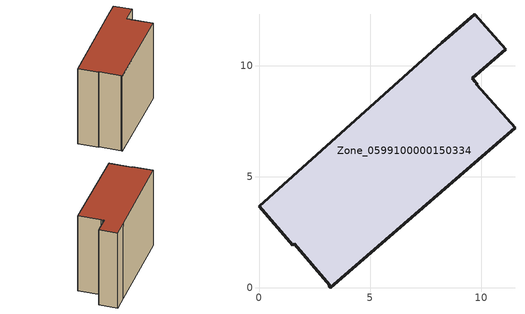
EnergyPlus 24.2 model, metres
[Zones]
Zone_0599100000150334
 floor ground (C_G): 3.14,0.08 3.19,0.13 1.59,1.99 1.53,1.93 0,3.68 8.21,11.02 9.71,12.32 11.09,10.73 9.59,9.43 9.72,9.28 9.79,9.2 9.79,9.15 11.51,7.21 3.21,0 z0
 wall outside (C_F): 3.21,0 11.51,7.21 9.79,9.15 9.79,9.2 9.72,9.28 9.59,9.43 11.09,10.73 9.71,12.32 8.21,11.02 0,3.68 1.53,1.93 1.59,1.99 3.19,0.13 3.14,0.08 3.21,0 z0:9.27
 roof outside (C_R): 3.19,0.13 3.14,0.08 3.21,0 11.51,7.21 9.79,9.15 9.79,9.2 9.72,9.28 9.59,9.43 11.09,10.73 9.71,12.32 8.21,11.02 0,3.68 1.53,1.93 1.59,1.99 z9.27
[BUILDING]
Pand.0599100000150334: North Axis=0; Terrain=City; Loads Convergence Tolerance Value=0.04; Temperature Convergence Tolerance Value=0.4; Solar Distribution=FullExterior; Maximum Number of Warmup Days=25; Minimum Number of Warmup Days=1
[Site:Location]
Rotterdam.The.Hague.AP_ZH_NLD Design_Conditions: Latitude=51.96; Longitude=4.45; Time Zone=1; Elevation=-4.5
[SITE:GROUNDTEMPERATURE:BUILDINGSURFACE]
18, 18, 18, 18, 18, 18, 18, 18, 18, 18, 18, 18
[MATERIAL] Thermal Absorptance=0.9; Solar Absorptance=0.7; Visible Absorptance=0.7
Name | Roughness | Thickness | Conductivity | Density | Specific Heat
G.TI.1946 | MediumSmooth | 0.15 | 1 | 540 | 1210
F.TI.1946 | Rough | 0.3 | 0.857143 | 1920 | 840
R.TI.1946 | MediumRough | 0.2 | 0.1 | 1500 | 1000
[CONSTRUCTION]
C_G: G.TI.1946
C_F: F.TI.1946
C_R: R.TI.1946
[ZONE]
Zone_0599100000150334: Type=1; Multiplier=1; Ceiling Height=Autocalculate; Volume=Autocalculate; Floor Area=autocalculate; Part of Total Floor Area=Yes
[ZONEINFILTRATION:DESIGNFLOWRATE]
Infil_Zone_0599100000150334: Zone or ZoneList or Space or SpaceList=Zone_0599100000150334; Schedule=AlwaysOn; Design Flow Rate Calculation Method=Flow/Area; Flow Rate per Floor Area=0.003; Constant Term Coefficient=1; Temperature Term Coefficient=0; Velocity Term Coefficient=0; Velocity Squared Term Coefficient=0
[HVACTEMPLATE:ZONE:IDEALLOADSAIRSYSTEM]
Zone_0599100000150334: Maximum Heating Supply Air Temperature=50; Minimum Cooling Supply Air Temperature=13; Maximum Heating Supply Air Humidity Ratio=0.0156; Minimum Cooling Supply Air Humidity Ratio=0.0077; Heating Limit=NoLimit; Cooling Limit=NoLimit; Dehumidification Control Type=ConstantSensibleHeatRatio; Cooling Sensible Heat Ratio=0.7; Dehumidification Setpoint=60; Humidification Control Type=None; Humidification Setpoint=30; Outdoor Air Method=None; Outdoor Air Flow Rate per Person=0.00944; Outdoor Air Flow Rate per Zone Floor Area=0; Outdoor Air Flow Rate per Zone=0; Demand Controlled Ventilation Type=None; Outdoor Air Economizer Type=NoEconomizer; Heat Recovery Type=None; Sensible Heat Recovery Effectiveness=0.7; Latent Heat Recovery Effectiveness=0.65
[ZONECONTROL:THERMOSTAT]
ThermostatControl_Zone_0599100000150334: Zone or ZoneList=Zone_0599100000150334; Control Type Schedule=DualSetpointControlType; Control 1=Thermostat_Zone_0599100000150334; Temperature Difference Between Cutout And Setpoint=0
[THERMOSTATSETPOINT:DUALSETPOINT]
Thermostat_Zone_0599100000150334: Heating Setpoint Temperature Schedule=HeatingSetpoint_Zone_0599100000150334; Cooling Setpoint Temperature Schedule=CoolingSetpoint_Zone_0599100000150334
[SCHEDULE:COMPACT]
HeatingSetpoint_Zone_0599100000150334: Through: 12/31, For: AllDays, Until: 24:00, 21
CoolingSetpoint_Zone_0599100000150334: Through: 12/31, For: AllDays, Until: 24:00, 24
DualSetpointControlType: Through: 12/31, For: AllDays, Until: 24:00, 4
AlwaysOn: Through: 12/31, For: AllDays, Until: 24:00, 1
